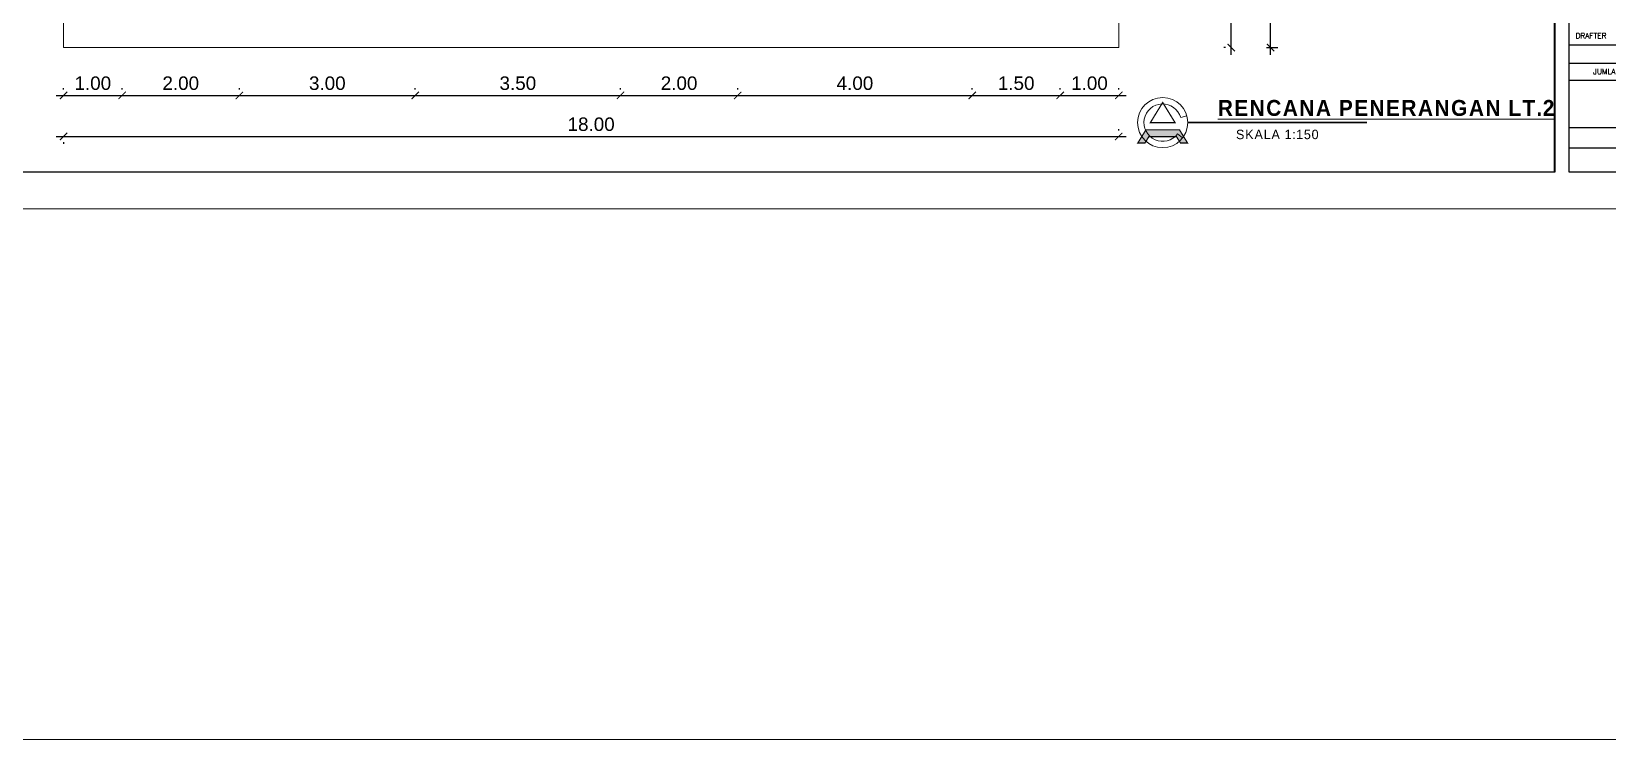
# Model space of a CAD drawing. Header units: millimetres. Extents: x -667 to -468, y -723 to -475.
# Drawn here: x -622.31 to -595.43, y -723.18 to -711.11 of the extents above; entities that cross this region are included whole.
import ezdxf
from ezdxf.enums import TextEntityAlignment as Align

# ---------------------------------------------------------------- set-up
doc = ezdxf.new("R2010")
doc.units = ezdxf.units.MM
doc.layers.get('0').update_dxf_attribs({"lineweight": 9})
doc.layers.get('Defpoints').update_dxf_attribs({"lineweight": 0})
for name, color, linetype, lineweight in [('dinding', 36, 'Continuous', 9), ('NOTASI', 250, 'Continuous', 5), ('TEXT1', 5, 'Continuous', 5)]:
    doc.layers.add(name, color=color, linetype=linetype, lineweight=lineweight)
doc.layers.add('KOP', color=1, linetype='Continuous')
doc.styles.add('ROMANS', font='romans.shx')
doc.styles.add('ROMS', font='romans.shx', dxfattribs={"width": 0.9, "height": 16})
doc.styles.get("Standard").update_dxf_attribs({"font": 'arial.ttf'})
doc.dimstyles.new('Copy of 1-100', dxfattribs={"dimtxt": 0.23, "dimasz": 0.125, "dimexe": 0.125, "dimexo": 0.1, "dimgap": 0.09, "dimtad": 1, "dimtoh": 1, "dimzin": 0, "dimdsep": 46, "dimtxsty": 'Standard', "dimblk": 'ARCHTICK', "dimcen": 0.09, "dimdle": 0.125, "dimclrt": 2, "dimadec": 0, "dimazin": 0, "dimtfac": 1, "dimtofl": 0, "dimtmove": 0, "dimatfit": 3, "dimldrblk": 'ARCHTICK', "dimfxl": 1, "dimtolj": 1, "dimtzin": 0, "dimarcsym": 0})

# ---------------------------------------------------------------- blocks, each defined once
blk = doc.blocks.new('EW2433')
at = {"layer": 'Defpoints'}
blk.add_line((482.796, -209.927), (502.962, -209.927), dxfattribs=at)
at = {"layer": 'KOP', "color": 11, "ltscale": 0.1}
for p, q in [((500.444, -209.593), (500.444, -195.952)), ((500.447, -195.95), (500.447, -209.596)), ((500.447, -209.596), (483.021, -209.596)), ((483.024, -209.593), (500.444, -209.593))]:
    blk.add_line(p, q, dxfattribs=at)
at = {"layer": 'KOP', "linetype": 'Continuous'}
for p, q in [((500.579, -209.596), (500.579, -195.95)), ((500.579, -209.191), (500.579, -208.602)), ((500.579, -208.602), (502.538, -208.602)), ((502.538, -209.191), (500.579, -209.191)), ((500.579, -209.596), (500.579, -209.374)), ((500.579, -209.374), (502.538, -209.374)), ((502.538, -209.596), (500.579, -209.596)), ((502.538, -209.596), (500.579, -209.596))]:
    blk.add_line(p, q, dxfattribs=at)
at = {"layer": 'KOP', "color": 3, "ltscale": 0.1}
for p, q in [((502.538, -208.438), (500.579, -208.438)), ((502.538, -208.438), (500.579, -208.438)), ((502.538, -208.761), (500.579, -208.761))]:
    blk.add_line(p, q, dxfattribs=at)
at = {"layer": 'KOP', "color": 1, "linetype": 'Continuous', "style": 'ROMS', "width": 1}
blk.add_text('DRAFTER', height=0.049, dxfattribs=at).set_placement((500.636, -208.378))
at = {"layer": 'KOP', "color": 1, "linetype": 'Continuous', "style": 'ROMANS', "width": 1}
blk.add_text('JUMLAH GAMBAR', height=0.04899, dxfattribs=at).set_placement((501.067, -208.68), align=Align.MIDDLE)
blk = doc.blocks.new('_ArchTick')
at = {"color": 0, "linetype": 'ByBlock', "const_width": 0.15}
blk.add_lwpolyline([(-0.5, -0.5), (0.5, 0.5)], dxfattribs=at)
blk = doc.blocks.new('*D998')
at = {"layer": 'Defpoints', "color": 0}
for p in [(-601.846, -707.381), (-601.846, -707.381), (-601.846, -711.381)]:
    blk.add_point(p, dxfattribs=at)
at = {"layer": 'NOTASI', "color": 0, "lineweight": -2}
for p, q in [((-601.946, -707.381), (-601.971, -707.381)), ((-601.846, -711.506), (-601.846, -707.256)), ((-601.946, -711.381), (-601.971, -711.381))]:
    blk.add_line(p, q, dxfattribs=at)
at = {"layer": 'NOTASI', "color": 0, "lineweight": -2, "xscale": 0.125, "yscale": 0.125, "zscale": 0.125}
for p, rotation in [((-601.846, -707.381), 90), ((-601.846, -711.381), 270)]:
    blk.add_blockref('_ArchTick', p, dxfattribs=dict(at, rotation=rotation))
at = {"layer": 'NOTASI', "color": 2, "insert": (-602.053, -709.381), "char_height": 0.23, "attachment_point": 5, "rotation": 90}
blk.add_mtext('\\A1;4.00', dxfattribs=at)
blk = doc.blocks.new('*D1006')
at = {"layer": 'Defpoints', "color": 0}
for p in [(-601.176, -691.381), (-601.176, -691.381), (-601.346, -711.381)]:
    blk.add_point(p, dxfattribs=at)
at = {"layer": 'NOTASI', "color": 0, "lineweight": -2}
for p, q in [((-601.276, -691.381), (-601.301, -691.381)), ((-601.176, -711.506), (-601.176, -691.256)), ((-601.246, -711.381), (-601.051, -711.381))]:
    blk.add_line(p, q, dxfattribs=at)
at = {"layer": 'NOTASI', "color": 0, "lineweight": -2, "xscale": 0.125, "yscale": 0.125, "zscale": 0.125}
for p, rotation in [((-601.176, -691.381), 90), ((-601.176, -711.381), 270)]:
    blk.add_blockref('_ArchTick', p, dxfattribs=dict(at, rotation=rotation))
at = {"layer": 'NOTASI', "color": 2, "insert": (-601.384, -701.381), "char_height": 0.23, "attachment_point": 5, "rotation": 90}
blk.add_mtext('\\A1;20.00', dxfattribs=at)
blk = doc.blocks.new('*D1007')
at = {"layer": 'Defpoints', "color": 0}
for p in [(-621.765, -712.196), (-620.765, -712.196), (-620.765, -712.196)]:
    blk.add_point(p, dxfattribs=at)
at = {"layer": 'NOTASI', "color": 0, "lineweight": -2}
for p, q in [((-621.765, -712.096), (-621.765, -712.071)), ((-620.765, -712.096), (-620.765, -712.071)), ((-621.89, -712.196), (-620.64, -712.196))]:
    blk.add_line(p, q, dxfattribs=at)
at = {"layer": 'NOTASI', "color": 0, "lineweight": -2, "xscale": 0.125, "yscale": 0.125, "zscale": 0.125, "rotation": 180}
blk.add_blockref('_ArchTick', (-621.765, -712.196), dxfattribs=at)
at = {"layer": 'NOTASI', "color": 0, "lineweight": -2, "xscale": 0.125, "yscale": 0.125, "zscale": 0.125}
blk.add_blockref('_ArchTick', (-620.765, -712.196), dxfattribs=at)
at = {"layer": 'NOTASI', "color": 2, "insert": (-621.265, -711.989), "char_height": 0.23, "attachment_point": 5}
blk.add_mtext('\\A1;1.00', dxfattribs=at)
blk = doc.blocks.new('*D1008')
at = {"layer": 'Defpoints', "color": 0}
for p in [(-621.765, -712.896), (-603.765, -712.896), (-603.765, -712.896)]:
    blk.add_point(p, dxfattribs=at)
at = {"layer": 'NOTASI', "color": 0, "lineweight": -2}
for p, q in [((-621.89, -712.896), (-603.64, -712.896)), ((-603.765, -712.796), (-603.765, -712.771)), ((-621.765, -712.996), (-621.765, -713.021))]:
    blk.add_line(p, q, dxfattribs=at)
at = {"layer": 'NOTASI', "color": 0, "lineweight": -2, "xscale": 0.125, "yscale": 0.125, "zscale": 0.125, "rotation": 180}
blk.add_blockref('_ArchTick', (-621.765, -712.896), dxfattribs=at)
at = {"layer": 'NOTASI', "color": 0, "lineweight": -2, "xscale": 0.125, "yscale": 0.125, "zscale": 0.125}
blk.add_blockref('_ArchTick', (-603.765, -712.896), dxfattribs=at)
at = {"layer": 'NOTASI', "color": 2, "insert": (-612.765, -712.689), "char_height": 0.23, "attachment_point": 5}
blk.add_mtext('\\A1;18.00', dxfattribs=at)
blk = doc.blocks.new('*D1009')
at = {"layer": 'Defpoints', "color": 0}
for p in [(-620.765, -712.196), (-618.765, -712.196), (-618.765, -712.196)]:
    blk.add_point(p, dxfattribs=at)
at = {"layer": 'NOTASI', "color": 0, "lineweight": -2}
for p, q in [((-620.765, -712.096), (-620.765, -712.071)), ((-618.765, -712.096), (-618.765, -712.071)), ((-620.89, -712.196), (-618.64, -712.196))]:
    blk.add_line(p, q, dxfattribs=at)
at = {"layer": 'NOTASI', "color": 0, "lineweight": -2, "xscale": 0.125, "yscale": 0.125, "zscale": 0.125, "rotation": 180}
blk.add_blockref('_ArchTick', (-620.765, -712.196), dxfattribs=at)
at = {"layer": 'NOTASI', "color": 0, "lineweight": -2, "xscale": 0.125, "yscale": 0.125, "zscale": 0.125}
blk.add_blockref('_ArchTick', (-618.765, -712.196), dxfattribs=at)
at = {"layer": 'NOTASI', "color": 2, "insert": (-619.765, -711.989), "char_height": 0.23, "attachment_point": 5}
blk.add_mtext('\\A1;2.00', dxfattribs=at)
blk = doc.blocks.new('*D1010')
at = {"layer": 'Defpoints', "color": 0}
for p in [(-618.765, -712.196), (-615.765, -712.196), (-615.765, -712.196)]:
    blk.add_point(p, dxfattribs=at)
at = {"layer": 'NOTASI', "color": 0, "lineweight": -2}
for p, q in [((-618.765, -712.096), (-618.765, -712.071)), ((-615.765, -712.096), (-615.765, -712.071)), ((-618.89, -712.196), (-615.64, -712.196))]:
    blk.add_line(p, q, dxfattribs=at)
at = {"layer": 'NOTASI', "color": 0, "lineweight": -2, "xscale": 0.125, "yscale": 0.125, "zscale": 0.125, "rotation": 180}
blk.add_blockref('_ArchTick', (-618.765, -712.196), dxfattribs=at)
at = {"layer": 'NOTASI', "color": 0, "lineweight": -2, "xscale": 0.125, "yscale": 0.125, "zscale": 0.125}
blk.add_blockref('_ArchTick', (-615.765, -712.196), dxfattribs=at)
at = {"layer": 'NOTASI', "color": 2, "insert": (-617.265, -711.989), "char_height": 0.23, "attachment_point": 5}
blk.add_mtext('\\A1;3.00', dxfattribs=at)
blk = doc.blocks.new('*D1011')
at = {"layer": 'Defpoints', "color": 0}
for p in [(-615.765, -712.196), (-612.265, -712.196), (-612.265, -712.196)]:
    blk.add_point(p, dxfattribs=at)
at = {"layer": 'NOTASI', "color": 0, "lineweight": -2}
for p, q in [((-615.765, -712.096), (-615.765, -712.071)), ((-612.265, -712.096), (-612.265, -712.071)), ((-615.89, -712.196), (-612.14, -712.196))]:
    blk.add_line(p, q, dxfattribs=at)
at = {"layer": 'NOTASI', "color": 0, "lineweight": -2, "xscale": 0.125, "yscale": 0.125, "zscale": 0.125, "rotation": 180}
blk.add_blockref('_ArchTick', (-615.765, -712.196), dxfattribs=at)
at = {"layer": 'NOTASI', "color": 0, "lineweight": -2, "xscale": 0.125, "yscale": 0.125, "zscale": 0.125}
blk.add_blockref('_ArchTick', (-612.265, -712.196), dxfattribs=at)
at = {"layer": 'NOTASI', "color": 2, "insert": (-614.015, -711.989), "char_height": 0.23, "attachment_point": 5}
blk.add_mtext('\\A1;3.50', dxfattribs=at)
blk = doc.blocks.new('*D1012')
at = {"layer": 'Defpoints', "color": 0}
for p in [(-612.265, -712.196), (-610.265, -712.196), (-610.265, -712.196)]:
    blk.add_point(p, dxfattribs=at)
at = {"layer": 'NOTASI', "color": 0, "lineweight": -2}
for p, q in [((-612.265, -712.096), (-612.265, -712.071)), ((-610.265, -712.096), (-610.265, -712.071)), ((-612.39, -712.196), (-610.14, -712.196))]:
    blk.add_line(p, q, dxfattribs=at)
at = {"layer": 'NOTASI', "color": 0, "lineweight": -2, "xscale": 0.125, "yscale": 0.125, "zscale": 0.125, "rotation": 180}
blk.add_blockref('_ArchTick', (-612.265, -712.196), dxfattribs=at)
at = {"layer": 'NOTASI', "color": 0, "lineweight": -2, "xscale": 0.125, "yscale": 0.125, "zscale": 0.125}
blk.add_blockref('_ArchTick', (-610.265, -712.196), dxfattribs=at)
at = {"layer": 'NOTASI', "color": 2, "insert": (-611.265, -711.989), "char_height": 0.23, "attachment_point": 5}
blk.add_mtext('\\A1;2.00', dxfattribs=at)
blk = doc.blocks.new('*D1013')
at = {"layer": 'Defpoints', "color": 0}
for p in [(-610.265, -712.196), (-606.265, -712.196), (-606.265, -712.196)]:
    blk.add_point(p, dxfattribs=at)
at = {"layer": 'NOTASI', "color": 0, "lineweight": -2}
for p, q in [((-610.265, -712.096), (-610.265, -712.071)), ((-606.265, -712.096), (-606.265, -712.071)), ((-610.39, -712.196), (-606.14, -712.196))]:
    blk.add_line(p, q, dxfattribs=at)
at = {"layer": 'NOTASI', "color": 0, "lineweight": -2, "xscale": 0.125, "yscale": 0.125, "zscale": 0.125, "rotation": 180}
blk.add_blockref('_ArchTick', (-610.265, -712.196), dxfattribs=at)
at = {"layer": 'NOTASI', "color": 0, "lineweight": -2, "xscale": 0.125, "yscale": 0.125, "zscale": 0.125}
blk.add_blockref('_ArchTick', (-606.265, -712.196), dxfattribs=at)
at = {"layer": 'NOTASI', "color": 2, "insert": (-608.265, -711.989), "char_height": 0.23, "attachment_point": 5}
blk.add_mtext('\\A1;4.00', dxfattribs=at)
blk = doc.blocks.new('*D1014')
at = {"layer": 'Defpoints', "color": 0}
for p in [(-606.265, -712.196), (-604.765, -712.196), (-604.765, -712.196)]:
    blk.add_point(p, dxfattribs=at)
at = {"layer": 'NOTASI', "color": 0, "lineweight": -2}
for p, q in [((-606.265, -712.096), (-606.265, -712.071)), ((-604.765, -712.096), (-604.765, -712.071)), ((-606.39, -712.196), (-604.64, -712.196))]:
    blk.add_line(p, q, dxfattribs=at)
at = {"layer": 'NOTASI', "color": 0, "lineweight": -2, "xscale": 0.125, "yscale": 0.125, "zscale": 0.125, "rotation": 180}
blk.add_blockref('_ArchTick', (-606.265, -712.196), dxfattribs=at)
at = {"layer": 'NOTASI', "color": 0, "lineweight": -2, "xscale": 0.125, "yscale": 0.125, "zscale": 0.125}
blk.add_blockref('_ArchTick', (-604.765, -712.196), dxfattribs=at)
at = {"layer": 'NOTASI', "color": 2, "insert": (-605.515, -711.989), "char_height": 0.23, "attachment_point": 5}
blk.add_mtext('\\A1;1.50', dxfattribs=at)
blk = doc.blocks.new('*D1015')
at = {"layer": 'Defpoints', "color": 0}
for p in [(-604.765, -712.196), (-603.765, -712.196), (-603.765, -712.196)]:
    blk.add_point(p, dxfattribs=at)
at = {"layer": 'NOTASI', "color": 0, "lineweight": -2}
for p, q in [((-604.765, -712.096), (-604.765, -712.071)), ((-603.765, -712.096), (-603.765, -712.071)), ((-604.89, -712.196), (-603.64, -712.196))]:
    blk.add_line(p, q, dxfattribs=at)
at = {"layer": 'NOTASI', "color": 0, "lineweight": -2, "xscale": 0.125, "yscale": 0.125, "zscale": 0.125, "rotation": 180}
blk.add_blockref('_ArchTick', (-604.765, -712.196), dxfattribs=at)
at = {"layer": 'NOTASI', "color": 0, "lineweight": -2, "xscale": 0.125, "yscale": 0.125, "zscale": 0.125}
blk.add_blockref('_ArchTick', (-603.765, -712.196), dxfattribs=at)
at = {"layer": 'NOTASI', "color": 2, "insert": (-604.265, -711.989), "char_height": 0.23, "attachment_point": 5}
blk.add_mtext('\\A1;1.00', dxfattribs=at)

msp = doc.modelspace()

# ---------------------------------------------------------------- hatches: boundary and pattern name
msp.add_hatch(color=256).paths.add_polyline_path([(-602.781, -712.898), (-602.712, -713.009), (-602.591, -713.009), (-602.729, -712.784), (-603.302, -712.784), (-603.441, -713.009), (-603.319, -713.009), (-603.251, -712.898)])

# ---------------------------------------------------------------- linework, layer by layer
for p, q in [((-602.709, -712.573), (-602.605, -712.543)), ((-602.762, -712.853), (-602.677, -712.919))]:
    msp.add_line(p, q)
at = {"color": 1, "linetype": 'ByBlock', "true_color": 0xff1a1a}
msp.add_lwpolyline([(-637.448, -654.855), (-468.305, -654.855), (-468.305, -723.184), (-637.448, -723.184)], close=True, dxfattribs=at)
msp.add_circle((-603.016, -712.66), 0.427)
msp.add_arc((-603.016, -712.66), 0.319, 15.8129, 322.6169)
at = {"layer": 'dinding', "ltscale": 0.01}
for p, q in [((-621.765, -711.381), (-621.765, -691.381)), ((-603.765, -694.381), (-603.765, -711.381)), ((-603.765, -711.381), (-621.765, -711.381))]:
    msp.add_line(p, q, dxfattribs=at)
at = {"layer": 'NOTASI', "lineweight": 30, "ltscale": 0.6}
msp.add_line((-602.589, -712.66), (-599.535, -712.66), dxfattribs=at)
at = {"layer": 'TEXT1', "color": 3, "const_width": 0.0207}
for points in [[(-602.805, -712.66), (-603.016, -712.317), (-603.226, -712.66)], [(-602.781, -712.898), (-602.712, -713.009), (-602.591, -713.009), (-602.729, -712.784), (-603.302, -712.784), (-603.441, -713.009), (-603.319, -713.009), (-603.251, -712.898)]]:
    msp.add_lwpolyline(points, close=True, dxfattribs=at)

# ---------------------------------------------------------------- block references
at = {"xscale": 1.875, "yscale": 1.875, "zscale": 1.875}
msp.add_blockref('EW2433', (-1534.666, -320.515), dxfattribs=at)

# ---------------------------------------------------------------- texts
at = {"attachment_point": 5}
for s, insert, char_height, width in [('{\\f@Dotum|b1|i0|c0|p34;\\T1.1;\\LRENCANA PENERANGAN LT.2}', (-599.195, -712.411), 0.27198, 6.69762), ('{\\fAvantGarde Md BT|b0|i0|c0|p34;\\T1.1;SKALA 1:150}', (-601.055, -712.863), 0.16093, 2.66492)]:
    msp.add_mtext(s, dxfattribs=dict(at, insert=insert, char_height=char_height, width=width))

# ---------------------------------------------------------------- dimensions: what is measured, and where the dimension line sits
at = {"layer": 'NOTASI'}
for base, p1, p2, picture, middle in [((-601.176, -691.381), (-601.346, -711.381), (-601.176, -691.381), '*D1006', (-601.384, -701.381)), ((-601.846, -707.381), (-601.846, -711.381), (-601.846, -707.381), '*D998', (-602.053, -709.381))]:
    dim = msp.add_linear_dim(base=base, p1=p1, p2=p2, angle=90, dimstyle='Copy of 1-100', dxfattribs=at)
    dim.commit()
    dim.dimension.update_dxf_attribs({"geometry": picture, "text_midpoint": middle})
for base, p1, p2, picture, middle in [((-620.765, -712.196), (-621.765, -712.196), (-620.765, -712.196), '*D1007', (-621.265, -711.989)), ((-618.765, -712.196), (-620.765, -712.196), (-618.765, -712.196), '*D1009', (-619.765, -711.989)), ((-615.765, -712.196), (-618.765, -712.196), (-615.765, -712.196), '*D1010', (-617.265, -711.989)), ((-612.265, -712.196), (-615.765, -712.196), (-612.265, -712.196), '*D1011', (-614.015, -711.989)), ((-610.265, -712.196), (-612.265, -712.196), (-610.265, -712.196), '*D1012', (-611.265, -711.989)), ((-606.265, -712.196), (-610.265, -712.196), (-606.265, -712.196), '*D1013', (-608.265, -711.989)), ((-604.765, -712.196), (-606.265, -712.196), (-604.765, -712.196), '*D1014', (-605.515, -711.989)), ((-603.765, -712.196), (-604.765, -712.196), (-603.765, -712.196), '*D1015', (-604.265, -711.989)), ((-603.765, -712.896), (-621.765, -712.896), (-603.765, -712.896), '*D1008', (-612.765, -712.689))]:
    dim = msp.add_linear_dim(base=base, p1=p1, p2=p2, dimstyle='Copy of 1-100', dxfattribs=at)
    dim.commit()
    dim.dimension.update_dxf_attribs({"geometry": picture, "text_midpoint": middle})

doc.saveas('drawing.dxf')
